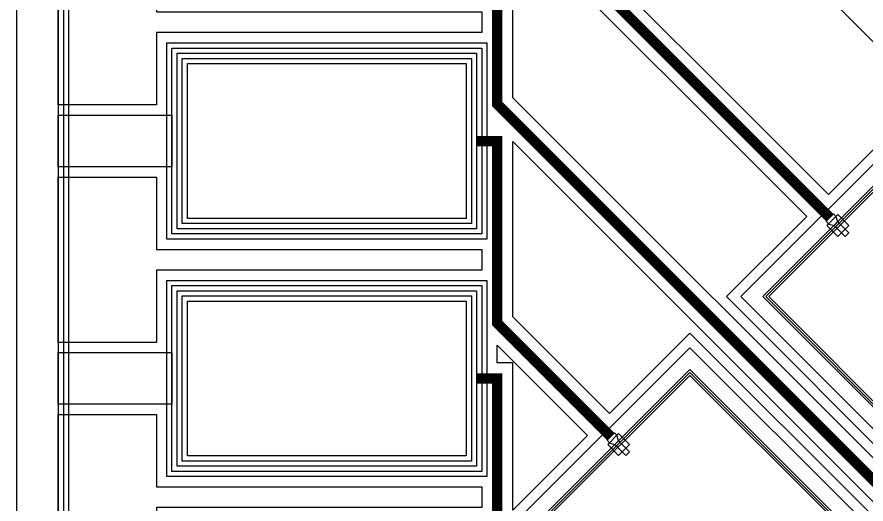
# Model space of a CAD drawing. Extents: x -87611 to 96139, y 77822 to 138139.
# Drawn here: x 6306 to 7128, y 84180 to 84651 of the extents above; entities that cross this region are included whole.
import ezdxf

# ---------------------------------------------------------------- set-up
doc = ezdxf.new("R2010")
doc.units = 0
doc.header["$MEASUREMENT"] = 0
doc.layers.get('0').update_dxf_attribs({"color": 6})
for name, color, linetype in [('L10D0 Abs', 4, 'Continuous'), ('L12D0 Etch', 190, 'Continuous'), ('L14D0 Au', 2, 'Continuous'), ('L15D0 PVIA', 7, 'Continuous'), ('L3D0 Base', 3, 'Continuous'), ('L4D0 Cntr', 1, 'Continuous'), ('L50D0 SiO2', 52, 'Continuous'), ('L7D0 DE', 42, 'Continuous'), ('L8D0 Wire', 5, 'Continuous')]:
    doc.layers.add(name, color=color, linetype=linetype)

# ---------------------------------------------------------------- blocks, each defined once
blk = doc.blocks.new('_32PRBE_TOP')
at = {"layer": 'L50D0 SiO2', "linetype": 'Continuous'}
blk.add_lwpolyline([(3.223, 7.5), (18.223, 7.5), (18.223, -7.5), (3.223, -7.5)], close=True, dxfattribs=at)
at = {"layer": 'L8D0 Wire'}
for points in [[(0, 5), (3.75, 5), (8.223, 2.5), (8.223, -2.5), (3.75, -5), (0, -5)], [(23.223, 2.5), (8.223, 2.5), (8.223, -2.5), (23.223, -2.5)]]:
    blk.add_lwpolyline(points, close=True, dxfattribs=at)
blk = doc.blocks.new('_32TRCE200')
at = {"layer": 'L14D0 Au'}
for points in [[(220, 1050), (220, 1365), (35, 1365), (35, 1460), (310, 1460), (310, 1365), (240, 1365), (240, 1050)], [(450, 1050), (450, 1365), (380, 1365), (380, 1460), (540, 1460), (540, 1365), (470, 1365), (470, 1050)], [(680, 1050), (680, 1365), (610, 1365), (610, 1460), (770, 1460), (770, 1365), (700, 1365), (700, 1050)], [(-651.4, 651.4), (-774.89, 774.89), (-749.68, 800.09), (-749.68, 871.31), (-800.09, 921.71), (-871.31, 921.71), (-896.51, 896.51), (-1140, 1140), (-1140, 1150.18), (-1024.82, 1035), (-998.27, 1035), (-998.27, 1020), (-850.29, 1020), (-651.4, 821.1)], [(289.91, 947.52), (217.44, 1020), (360, 1020), (360, 1035), (377.39, 1035)], [(134.35, 523.26), (130.09, 527.52), (127.76, 527.99), (132.23, 532.45), (108.19, 556.49), (103.72, 552.03), (103.26, 554.35), (99, 558.61), (176.78, 636.4), (99, 714.18), (103.26, 718.44), (103.72, 720.76), (108.19, 716.3), (132.23, 740.34), (127.76, 744.81), (130.09, 745.27), (134.35, 749.53), (212.13, 671.75), (388.91, 848.53), (311.13, 926.31), (404.82, 1020), (574.52, 1020), (197.13, 642.61), (197.13, 586.04)], [(289.91, 523.26), (227.13, 586.04), (227.13, 630.18), (616.95, 1020), (786.65, 1020), (502.05, 735.39), (424.26, 813.17), (247.49, 636.4), (325.27, 558.61), (321.01, 554.35), (320.54, 552.03), (316.08, 556.49), (292.04, 532.45), (296.5, 527.99), (294.18, 527.52)]]:
    blk.add_lwpolyline(points, close=True, dxfattribs=at)
blk.add_lwpolyline([(601.04, 636.4), (523.26, 714.18), (814.08, 1005), (998.27, 1005), (998.27, 1035), (1024.82, 1035), (1140, 1150.18), (1140, 1140), (896.51, 896.51), (871.31, 921.71), (800.09, 921.71), (749.68, 871.31), (749.68, 800.09), (774.89, 774.89), (651.4, 651.4)], dxfattribs=at)
at = {"layer": 'L8D0 Wire', "const_width": 10}
for points in [[(345, 1055), (345, 1035), (186.47, 1035), (0, 848.53), (0, 786.04)], [(212.13, 573.91), (212.13, 636.4), (610.74, 1035), (805, 1035), (805, 1055)], [(288.66, 925.05), (398.6, 1035), (575, 1035), (575, 1055)], [(500.79, 712.92), (807.87, 1020), (983.27, 1020), (983.27, 1055)]]:
    blk.add_lwpolyline(points, dxfattribs=at)
at = {"linetype": 'Continuous', "xscale": -1, "rotation": 45}
for p in [(288.66, 925.05), (500.79, 712.92)]:
    blk.add_blockref('_32PRBE_TOP', p, dxfattribs=at)
blk = doc.blocks.new('32PAD')
at = {"layer": 'L14D0 Au'}
blk.add_lwpolyline([(-80, 10), (-80, 290), (80, 290), (80, 10)], close=True, dxfattribs=at)
at = {"layer": 'L15D0 PVIA'}
blk.add_lwpolyline([(-75, 15), (-75, 285), (75, 285), (75, 15)], close=True, dxfattribs=at)
at = {"layer": 'L3D0 Base'}
for points in [[(-25, 300), (-25, 410), (25, 410), (25, 300)], [(-90, 0), (-90, 300), (90, 300), (90, 0)]]:
    blk.add_lwpolyline(points, close=True, dxfattribs=at)
at = {"layer": 'L4D0 Cntr'}
blk.add_lwpolyline([(-85, 5), (-85, 295), (85, 295), (85, 5)], close=True, dxfattribs=at)
at = {"layer": 'L8D0 Wire'}
blk.add_lwpolyline([(-95, -5), (-95, 305), (95, 305), (95, -5)], close=True, dxfattribs=at)
blk = doc.blocks.new('_32PADS')
at = {"rotation": 90}
for p in [(-1050, 575), (-1050, 345)]:
    blk.add_blockref('32PAD', p, dxfattribs=at)
blk = doc.blocks.new('PIX200')
at = {"layer": 'L3D0 Base'}
blk.add_lwpolyline([(-100, -100), (-100, 100), (100, 100), (100, -100)], close=True, dxfattribs=at)
at = {"layer": 'L4D0 Cntr'}
blk.add_lwpolyline([(-98, -98), (-98, 98), (98, 98), (98, -98)], close=True, dxfattribs=at)
at = {"layer": 'L7D0 DE'}
blk.add_lwpolyline([(-115, -115), (-115, 115), (115, 115), (115, -115)], close=True, dxfattribs=at)
blk = doc.blocks.new('PIX200A')
at = {"layer": 'L10D0 Abs'}
blk.add_lwpolyline([(-96, -96), (-96, 96), (96, 96), (96, -96)], close=True, dxfattribs=at)
at = {"linetype": 'Continuous'}
blk.add_blockref('PIX200', (0, 0), dxfattribs=at)
blk = doc.blocks.new('$32_200_C')
at = {"layer": 'L12D0 Etch'}
blk.add_lwpolyline([(0, 0), (0, 2950), (50, 2950), (50, 50), (2950, 50), (2950, 2950), (0, 2950), (0, 3000), (3000, 3000), (3000, 0)], close=True, dxfattribs=at)
at = {"layer": 'L3D0 Base'}
blk.add_lwpolyline([(0, 0), (0, 2960), (40, 2960), (40, 40), (2960, 40), (2960, 2960), (0, 2960), (0, 3000), (3000, 3000), (3000, 0)], close=True, dxfattribs=at)
at = {"layer": 'L4D0 Cntr'}
blk.add_lwpolyline([(0, 0), (0, 2955), (45, 2955), (45, 45), (2955, 45), (2955, 2955), (0, 2955), (0, 3000), (3000, 3000), (3000, 0)], close=True, dxfattribs=at)
at = {"layer": 'L7D0 DE'}
blk.add_lwpolyline([(0, 0), (0, 2960), (40, 2960), (40, 40), (2960, 40), (2960, 2960), (0, 2960), (0, 3000), (3000, 3000), (3000, 0)], close=True, dxfattribs=at)
for name in ['_32PADS', '_32TRCE200']:
    blk.add_blockref(name, (1500, 1500))
for name, p, rotation in [('_32TRCE200', (1500, 1500), 90), ('PIX200A', (863.604, 1924.264), 315), ('PIX200A', (651.472, 1712.132), 315)]:
    blk.add_blockref(name, p, dxfattribs=dict(rotation=rotation))

msp = doc.modelspace()

# ---------------------------------------------------------------- block references
at = {"linetype": 'Continuous'}
msp.add_blockref('$32_200_C', (6305.99, 82456.24), dxfattribs=at)

doc.saveas('drawing.dxf')
